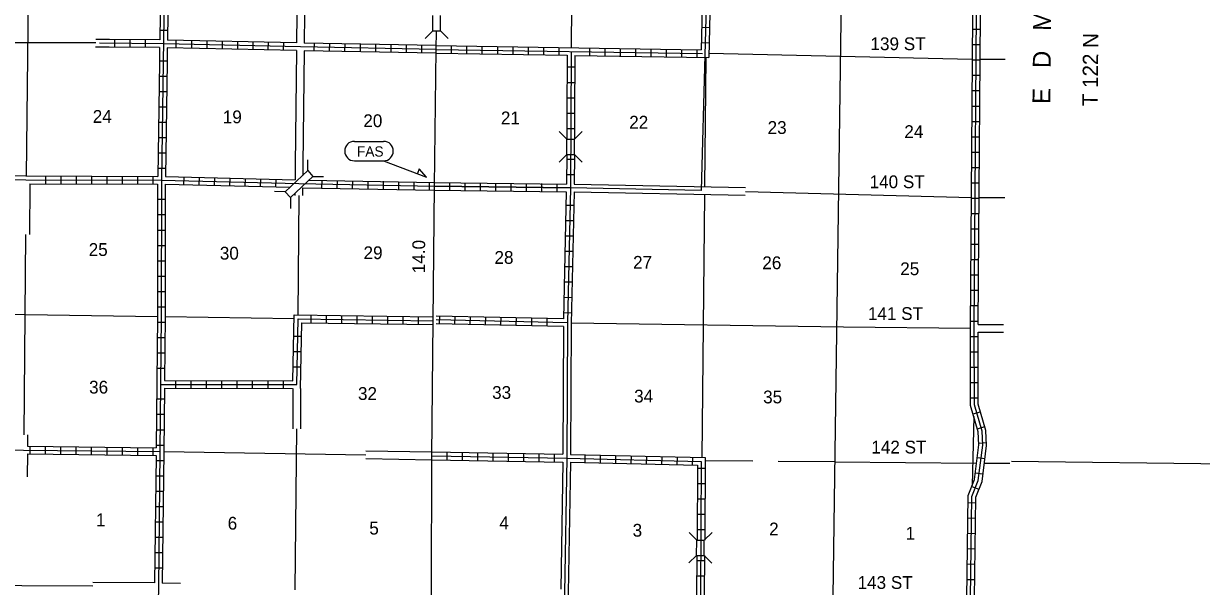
# Model space of a CAD drawing. Extents: x 1123232 to 1640442, y 16348238 to 16784707.
# Drawn here: x 1421220 to 1467251, y 16465561 to 16487551 of the extents above; entities that cross this region are included whole.
import ezdxf

# ---------------------------------------------------------------- set-up
doc = ezdxf.new("R2010")
doc.units = 0
for name, color, linetype in [('L10', 7, 'Continuous'), ('L11', 7, 'Continuous'), ('L13', 7, 'Continuous'), ('L14', 7, 'Continuous'), ('L18', 7, 'Continuous'), ('L21', 7, 'Continuous'), ('L28', 7, 'Continuous'), ('L3', 7, 'Continuous'), ('L30', 7, 'Continuous'), ('L54', 7, 'Continuous'), ('L8', 7, 'Continuous'), ('L9', 7, 'Continuous')]:
    doc.layers.add(name, color=color, linetype=linetype)

msp = doc.modelspace()

# ---------------------------------------------------------------- linework, layer by layer
at = {"layer": 'L10'}
for points in [[(1431912, 16489037), (1431890, 16486797)], [(1432212, 16489034), (1432190, 16486789)], [(1431881, 16486497), (1431836, 16482037)], [(1432181, 16486489), (1432136, 16482034)], [(1431837, 16482037), (1431831, 16481447)], [(1432136, 16482034), (1432131, 16481614)], [(1442323, 16475722), (1442298, 16470722)], [(1442623, 16475822), (1442598, 16470713)], [(1442289, 16470422), (1442214, 16465455)], [(1442589, 16470413), (1442506, 16465305), (1442475, 16462632)]]:
    msp.add_lwpolyline(points, dxfattribs=at)
at = {"layer": 'L11'}
for p, q in [((1424572, 16486628), (1424035, 16486630)), ((1424576, 16486928), (1424040, 16486930)), ((1432125, 16481139), (1432121, 16480830)), ((1431822, 16480913), (1431821, 16480834)), ((1431748, 16473297), (1431748, 16471719)), ((1432048, 16473297), (1432048, 16471714))]:
    msp.add_line(p, q, dxfattribs=at)
for points in [[(1421465, 16481296), (1421447, 16479315)], [(1442731, 16480972), (1449424, 16480850)], [(1442739, 16481272), (1449430, 16481150)], [(1421377, 16471487), (1421373, 16471037)], [(1434600, 16470854), (1437173, 16470813)], [(1421373, 16470737), (1421363, 16469837)], [(1434600, 16470554), (1437173, 16470513)], [(1426340, 16465697), (1423929, 16465716)], [(1427359, 16465673), (1426640, 16465688)]]:
    msp.add_lwpolyline(points, dxfattribs=at)
at = {"layer": 'L13'}
for p, q in [((1447856, 16470480), (1449714, 16470463)), ((1450714, 16470455), (1452917, 16470438)), ((1452917, 16470432), (1458464, 16470380))]:
    msp.add_line(p, q, dxfattribs=at)
for points in [[(1442704, 16496634), (1442614, 16486605)], [(1421440, 16492072), (1421323, 16481597)], [(1453214, 16491430), (1452842, 16465157)], [(1416248, 16486805), (1424038, 16486805)], [(1447889, 16486230), (1447832, 16481179)], [(1447997, 16486389), (1458297, 16486155)], [(1449427, 16480985), (1458264, 16480755)], [(1431972, 16480831), (1431941, 16476165)], [(1447829, 16480879), (1447722, 16470597)], [(1421297, 16479316), (1421227, 16471489)], [(1426448, 16476097), (1416140, 16476255)], [(1431791, 16476014), (1426748, 16476089)], [(1442623, 16475864), (1453264, 16475705), (1458222, 16475647)], [(1458355, 16472197), (1458289, 16469505)], [(1431882, 16471717), (1431821, 16465430)], [(1426698, 16470830), (1434600, 16470704)], [(1423928, 16465566), (1421150, 16465588), (1417718, 16465639)]]:
    msp.add_lwpolyline(points, dxfattribs=at)
at = {"layer": 'L18'}
for p, q in [((1437214, 16487272), (1437214, 16487872)), ((1437514, 16487272), (1437514, 16487872)), ((1437214, 16487272), (1436914, 16486972)), ((1437214, 16487272), (1437514, 16487272)), ((1437514, 16487272), (1437814, 16486972)), ((1442448, 16483030), (1442148, 16483330)), ((1442748, 16483030), (1443048, 16483330)), ((1442448, 16483030), (1442748, 16483030)), ((1442448, 16482430), (1442448, 16483030)), ((1442748, 16482430), (1442748, 16483030)), ((1442448, 16482430), (1442148, 16482130)), ((1442448, 16482430), (1442748, 16482430)), ((1442748, 16482430), (1443048, 16482130)), ((1432323, 16481805), (1432331, 16482230)), ((1431448, 16480972), (1432323, 16481805)), ((1431656, 16480755), (1432523, 16481580)), ((1432323, 16481805), (1432523, 16481580)), ((1432523, 16481580), (1432948, 16481572)), ((1431448, 16480972), (1431023, 16480989)), ((1431448, 16480972), (1431656, 16480755)), ((1431656, 16480755), (1431648, 16480330)), ((1447531, 16467372), (1447231, 16467672)), ((1447822, 16467372), (1448131, 16467672)), ((1447522, 16466772), (1447531, 16467372)), ((1447531, 16467372), (1447822, 16467372)), ((1447822, 16466772), (1447822, 16467372)), ((1447522, 16466772), (1447222, 16466480)), ((1447522, 16466772), (1447822, 16466772)), ((1447822, 16466772), (1448122, 16466472))]:
    msp.add_line(p, q, dxfattribs=at)
at = {"layer": 'L21'}
for p, q in [((1434148, 16482947), (1435289, 16482947)), ((1434148, 16482189), (1435289, 16482189))]:
    msp.add_line(p, q, dxfattribs=at)
msp.add_lwpolyline([(1435289, 16482189), (1436973, 16481547), (1436681, 16481872), (1436614, 16481697)], dxfattribs=at)
for centre, start, end in [((1434149, 16482570), 90.0008, 270.0008), ((1435289, 16482570), 270.0008, 90.0008)]:
    msp.add_arc(centre, 380, start, end, dxfattribs=at)
at = {"layer": 'L3'}
for points in [[(1437273, 16481197), (1437348, 16486539), (1437356, 16487272)], [(1437073, 16459897), (1437073, 16460105), (1437156, 16465372), (1437173, 16470663), (1437223, 16475939), (1437273, 16481197)]]:
    msp.add_lwpolyline(points, dxfattribs=at)
at = {"layer": 'L54'}
for p, q in [((1458597, 16486155), (1459580, 16486155)), ((1458555, 16480755), (1459572, 16480755)), ((1458522, 16475797), (1459514, 16475797)), ((1458522, 16475497), (1459514, 16475497)), ((1458764, 16470380), (1459764, 16470380)), ((1459830, 16470455), (1470255, 16470330))]:
    msp.add_line(p, q, dxfattribs=at)
at = {"layer": 'L8'}
for p, q in [((1448022, 16487389), (1447722, 16487397)), ((1426548, 16487297), (1426848, 16487297)), ((1458305, 16487330), (1458605, 16487330)), ((1424790, 16486630), (1424790, 16486930)), ((1425390, 16486622), (1425390, 16486922)), ((1425990, 16486622), (1425990, 16486922)), ((1427190, 16486605), (1427190, 16486905)), ((1427790, 16486589), (1427790, 16486889)), ((1428390, 16486580), (1428390, 16486880)), ((1428990, 16486564), (1428990, 16486864)), ((1429590, 16486547), (1429590, 16486847)), ((1430190, 16486539), (1430190, 16486839)), ((1430781, 16486522), (1430790, 16486822)), ((1431381, 16486514), (1431390, 16486814)), ((1432581, 16486489), (1432590, 16486789)), ((1433181, 16486472), (1433190, 16486772)), ((1433781, 16486464), (1433789, 16486764)), ((1434381, 16486447), (1434389, 16486747)), ((1434981, 16486439), (1434989, 16486739)), ((1435581, 16486422), (1435589, 16486722)), ((1436181, 16486414), (1436189, 16486714)), ((1436781, 16486397), (1436789, 16486697)), ((1437348, 16486389), (1437348, 16486689)), ((1437948, 16486380), (1437948, 16486680)), ((1438548, 16486372), (1438548, 16486672)), ((1439148, 16486364), (1439148, 16486664)), ((1439748, 16486355), (1439748, 16486655)), ((1440348, 16486347), (1440348, 16486647)), ((1440948, 16486330), (1440948, 16486630)), ((1441548, 16486322), (1441548, 16486622)), ((1442148, 16486314), (1442148, 16486614)), ((1443348, 16486297), (1443348, 16486597)), ((1443948, 16486289), (1443948, 16486589)), ((1444548, 16486280), (1444548, 16486580)), ((1445147, 16486272), (1445147, 16486572)), ((1445747, 16486264), (1445747, 16486564)), ((1446347, 16486255), (1446347, 16486555)), ((1446947, 16486239), (1446947, 16486539)), ((1447547, 16486230), (1447547, 16486530)), ((1448006, 16486789), (1447706, 16486797)), ((1458305, 16486730), (1458605, 16486730)), ((1426531, 16486097), (1426831, 16486097)), ((1458297, 16486130), (1458597, 16486130)), ((1442464, 16485855), (1442764, 16485855)), ((1426523, 16485497), (1426823, 16485497)), ((1442456, 16485255), (1442756, 16485255)), ((1458297, 16485530), (1458597, 16485530)), ((1426515, 16484897), (1426815, 16484897)), ((1442456, 16484655), (1442756, 16484655)), ((1458289, 16484930), (1458589, 16484930)), ((1426506, 16484297), (1426806, 16484297)), ((1458289, 16484330), (1458589, 16484330)), ((1442456, 16484055), (1442756, 16484055)), ((1458280, 16483730), (1458580, 16483730)), ((1426498, 16483697), (1426798, 16483697)), ((1442448, 16483455), (1442748, 16483455)), ((1426490, 16483097), (1426790, 16483097)), ((1458280, 16483130), (1458580, 16483130)), ((1426481, 16482497), (1426781, 16482497)), ((1458272, 16482530), (1458572, 16482530)), ((1426473, 16481897), (1426773, 16481897)), ((1442448, 16482255), (1442748, 16482255)), ((1458272, 16481930), (1458572, 16481930)), ((1422090, 16481297), (1422090, 16481597)), ((1422690, 16481289), (1422690, 16481589)), ((1423290, 16481289), (1423290, 16481589)), ((1423890, 16481289), (1423890, 16481589)), ((1424490, 16481289), (1424490, 16481589)), ((1425090, 16481289), (1425090, 16481589)), ((1425690, 16481280), (1425690, 16481580)), ((1426290, 16481280), (1426290, 16481580)), ((1427481, 16481255), (1427490, 16481555)), ((1428081, 16481247), (1428090, 16481547)), ((1428681, 16481230), (1428690, 16481530)), ((1429281, 16481214), (1429290, 16481514)), ((1429881, 16481197), (1429890, 16481497)), ((1430481, 16481180), (1430490, 16481480)), ((1431081, 16481172), (1431090, 16481472)), ((1432881, 16481130), (1432890, 16481430)), ((1433481, 16481122), (1433489, 16481422)), ((1442439, 16481655), (1442739, 16481655)), ((1434081, 16481105), (1434089, 16481405)), ((1434681, 16481097), (1434689, 16481397)), ((1435281, 16481089), (1435289, 16481389)), ((1435881, 16481072), (1435889, 16481372)), ((1436481, 16481064), (1436489, 16481364)), ((1437081, 16481047), (1437089, 16481347)), ((1437873, 16481039), (1437873, 16481339)), ((1438473, 16481030), (1438473, 16481330)), ((1439073, 16481022), (1439073, 16481322)), ((1439673, 16481014), (1439673, 16481314)), ((1440273, 16481005), (1440273, 16481305)), ((1440873, 16481005), (1440873, 16481305)), ((1441473, 16480997), (1441473, 16481297)), ((1442073, 16480989), (1442073, 16481289)), ((1458264, 16481330), (1458564, 16481330)), ((1426765, 16480672), (1426465, 16480672)), ((1458255, 16480730), (1458555, 16480730)), ((1426756, 16480072), (1426456, 16480072)), ((1442423, 16480455), (1442723, 16480455)), ((1458255, 16480130), (1458555, 16480130)), ((1442414, 16479855), (1442714, 16479855)), ((1426756, 16479472), (1426456, 16479472)), ((1442398, 16479255), (1442698, 16479255)), ((1458247, 16479530), (1458547, 16479530)), ((1426756, 16478872), (1426456, 16478872)), ((1442381, 16478655), (1442681, 16478655)), ((1458247, 16478930), (1458547, 16478930)), ((1426756, 16478272), (1426456, 16478272)), ((1458239, 16478330), (1458539, 16478330)), ((1442373, 16478055), (1442673, 16478055)), ((1458239, 16477730), (1458539, 16477730)), ((1426756, 16477672), (1426456, 16477672)), ((1442356, 16477464), (1442656, 16477455)), ((1426748, 16477072), (1426448, 16477072)), ((1442348, 16476864), (1442648, 16476855)), ((1458230, 16477130), (1458530, 16477130)), ((1426748, 16476472), (1426448, 16476472)), ((1458230, 16476530), (1458530, 16476530)), ((1432456, 16475855), (1432456, 16476155)), ((1433056, 16475847), (1433056, 16476147)), ((1433656, 16475839), (1433656, 16476139)), ((1434256, 16475830), (1434256, 16476130)), ((1434856, 16475822), (1434856, 16476122)), ((1435456, 16475814), (1435456, 16476114)), ((1436056, 16475805), (1436056, 16476105)), ((1436656, 16475797), (1436656, 16476097)), ((1437473, 16476122), (1437464, 16475822)), ((1438073, 16476105), (1438064, 16475805)), ((1438673, 16476097), (1438664, 16475797)), ((1439273, 16476080), (1439264, 16475780)), ((1439873, 16476072), (1439864, 16475772)), ((1440473, 16476055), (1440464, 16475755)), ((1441073, 16476047), (1441064, 16475747)), ((1441673, 16476030), (1441664, 16475730)), ((1442331, 16476264), (1442631, 16476255)), ((1458222, 16475930), (1458522, 16475930)), ((1426748, 16475872), (1426448, 16475872)), ((1426740, 16475272), (1426440, 16475272)), ((1432081, 16475322), (1431781, 16475322)), ((1458222, 16475330), (1458522, 16475330)), ((1426731, 16474672), (1426431, 16474672)), ((1432073, 16474722), (1431773, 16474722)), ((1458222, 16474730), (1458522, 16474730)), ((1426731, 16474072), (1426431, 16474072)), ((1432065, 16474122), (1431765, 16474122)), ((1458230, 16474130), (1458530, 16474130)), ((1427173, 16473305), (1427173, 16473605)), ((1427773, 16473305), (1427773, 16473605)), ((1428373, 16473305), (1428373, 16473605)), ((1428973, 16473305), (1428973, 16473605)), ((1429573, 16473297), (1429573, 16473597)), ((1430173, 16473297), (1430173, 16473597)), ((1430773, 16473297), (1430773, 16473597)), ((1431373, 16473297), (1431373, 16473597)), ((1458230, 16473530), (1458530, 16473530)), ((1426715, 16472872), (1426415, 16472872)), ((1458230, 16472930), (1458530, 16472930)), ((1426715, 16472272), (1426415, 16472272)), ((1458330, 16472305), (1458614, 16472388)), ((1458497, 16471722), (1458780, 16471813)), ((1426706, 16471672), (1426406, 16471672)), ((1421482, 16470738), (1421482, 16471038)), ((1422081, 16470730), (1422081, 16471030)), ((1422681, 16470722), (1422681, 16471022)), ((1423281, 16470713), (1423281, 16471013)), ((1423881, 16470713), (1423881, 16471013)), ((1424481, 16470705), (1424481, 16471005)), ((1425081, 16470697), (1425081, 16470997)), ((1425681, 16470688), (1425681, 16470988)), ((1426281, 16470680), (1426281, 16470980)), ((1426698, 16471072), (1426398, 16471072)), ((1458555, 16471163), (1458847, 16471180)), ((1426698, 16470472), (1426398, 16470472)), ((1437173, 16470513), (1437173, 16470813)), ((1437773, 16470505), (1437773, 16470805)), ((1438373, 16470497), (1438373, 16470788)), ((1438973, 16470480), (1438973, 16470780)), ((1439573, 16470472), (1439573, 16470772)), ((1440173, 16470463), (1440173, 16470763)), ((1440773, 16470447), (1440773, 16470747)), ((1441373, 16470438), (1441373, 16470738)), ((1441973, 16470430), (1441973, 16470730)), ((1443164, 16470405), (1443173, 16470705)), ((1443764, 16470388), (1443773, 16470688)), ((1444364, 16470380), (1444372, 16470680)), ((1444964, 16470363), (1444972, 16470663)), ((1445564, 16470347), (1445572, 16470647)), ((1446164, 16470330), (1446172, 16470630)), ((1446764, 16470322), (1446772, 16470622)), ((1447364, 16470305), (1447372, 16470605)), ((1458497, 16470597), (1458789, 16470563)), ((1447556, 16470180), (1447856, 16470180)), ((1458414, 16470005), (1458714, 16469963)), ((1426690, 16469872), (1426390, 16469872)), ((1447547, 16469580), (1447847, 16469580)), ((1458272, 16469463), (1458555, 16469355)), ((1426681, 16469272), (1426381, 16469272)), ((1447547, 16468980), (1447847, 16468980)), ((1426673, 16468672), (1426373, 16468672)), ((1458130, 16468838), (1458430, 16468830)), ((1426665, 16468072), (1426365, 16468072)), ((1447539, 16468380), (1447839, 16468380)), ((1458122, 16468238), (1458422, 16468230)), ((1447539, 16467780), (1447839, 16467780)), ((1458114, 16467638), (1458414, 16467630)), ((1426665, 16467472), (1426365, 16467472)), ((1426656, 16466872), (1426356, 16466872)), ((1458105, 16467038), (1458405, 16467030)), ((1426648, 16466272), (1426348, 16466272)), ((1447531, 16466580), (1447831, 16466580)), ((1458097, 16466438), (1458397, 16466430)), ((1447531, 16465980), (1447831, 16465980)), ((1458089, 16465838), (1458389, 16465830))]:
    msp.add_line(p, q, dxfattribs=at)
for points in [[(1448189, 16512747), (1448139, 16507489), (1448089, 16502239), (1448039, 16496947), (1447981, 16491622), (1447706, 16481030), (1442589, 16481130), (1437273, 16481197)], [(1426765, 16496897), (1426765, 16492014), (1426681, 16486047), (1426615, 16481430)], [(1426908, 16492005), (1426840, 16486905)], [(1426606, 16491864), (1426540, 16486914)], [(1447822, 16491472), (1447697, 16486530)], [(1448122, 16491464), (1447997, 16486230)], [(1458014, 16459972), (1458080, 16465088), (1458130, 16469113), (1458380, 16469738), (1458555, 16471088), (1458530, 16471605), (1458230, 16472630), (1458222, 16475647), (1458339, 16491380)], [(1458164, 16459972), (1458230, 16465088), (1458280, 16469080), (1458530, 16469697), (1458705, 16471080), (1458680, 16471630), (1458380, 16472655), (1458372, 16475647), (1458489, 16491530)], [(1458522, 16475797), (1458638, 16491380)], [(1437348, 16486539), (1432040, 16486647), (1426698, 16486764), (1424190, 16486780)], [(1426531, 16486614), (1424572, 16486628)], [(1426540, 16486914), (1424576, 16486928)], [(1426531, 16486614), (1426531, 16486047), (1426465, 16481580)], [(1426831, 16486605), (1426831, 16486047), (1426765, 16481572)], [(1431881, 16486497), (1426831, 16486605)], [(1431890, 16486797), (1426840, 16486905)], [(1437348, 16486389), (1432181, 16486489)], [(1437348, 16486689), (1432190, 16486789)], [(1437348, 16486689), (1447697, 16486530)], [(1437348, 16486539), (1447747, 16486380)], [(1442614, 16486455), (1442589, 16481130), (1442473, 16475864), (1437348, 16475972)], [(1437348, 16486389), (1442464, 16486314)], [(1442464, 16486314), (1442456, 16484047)], [(1442764, 16486305), (1442756, 16484047)], [(1442764, 16486305), (1447997, 16486230)], [(1442456, 16484047), (1442448, 16483030)], [(1442756, 16484047), (1442748, 16483030)], [(1442448, 16482430), (1442439, 16481280)], [(1442748, 16482430), (1442739, 16481272)], [(1410690, 16481572), (1416032, 16481555), (1421315, 16481447), (1426615, 16481430), (1431981, 16481297), (1437273, 16481197)], [(1416182, 16481697), (1421315, 16481597), (1426465, 16481580)], [(1426615, 16481430), (1426598, 16476105), (1426548, 16470830), (1426490, 16465547), (1426381, 16460272)], [(1426765, 16481572), (1431831, 16481447)], [(1432373, 16481430), (1437273, 16481347)], [(1421465, 16481296), (1426456, 16481280)], [(1426456, 16481280), (1426448, 16476105), (1426398, 16470980)], [(1426756, 16481272), (1426748, 16476105), (1426723, 16473605)], [(1426756, 16481272), (1431640, 16481155)], [(1432125, 16481139), (1437273, 16481047)], [(1437273, 16481347), (1442439, 16481280)], [(1437273, 16481197), (1442589, 16481130)], [(1437273, 16481047), (1442431, 16480980)], [(1442431, 16480980), (1442323, 16476014), (1437348, 16476122)], [(1442731, 16480972), (1442623, 16475822)], [(1426573, 16473455), (1431898, 16473447), (1431948, 16476014), (1437223, 16475939)], [(1426723, 16473605), (1431748, 16473597), (1431793, 16476168)], [(1431793, 16476168), (1437223, 16476089)], [(1432048, 16473297), (1432098, 16475864), (1437223, 16475789)], [(1442323, 16475722), (1437348, 16475822)], [(1458314, 16459972), (1458380, 16465088), (1458430, 16469047), (1458680, 16469655), (1458855, 16471072), (1458830, 16471655), (1458530, 16472680), (1458522, 16475497)], [(1426723, 16473305), (1426698, 16470830), (1426640, 16465688)], [(1426723, 16473305), (1431731, 16473297)], [(1416082, 16470938), (1421223, 16470888), (1426548, 16470830)], [(1421373, 16471037), (1426398, 16470980)], [(1421373, 16470737), (1426398, 16470680)], [(1426398, 16470680), (1426340, 16465697)], [(1437173, 16470813), (1442298, 16470722)], [(1437173, 16470663), (1442448, 16470572), (1447706, 16470447), (1447672, 16465230), (1447606, 16459972)], [(1437173, 16470513), (1442289, 16470422)], [(1442589, 16470413), (1447556, 16470297), (1447539, 16467380)], [(1442598, 16470713), (1447856, 16470597), (1447839, 16467372)], [(1447531, 16466772), (1447522, 16465230), (1447456, 16460122)], [(1447831, 16466772), (1447821, 16465225)]]:
    msp.add_lwpolyline(points, dxfattribs=at)
at = {"layer": 'L9'}
msp.add_lwpolyline([(1442473, 16475864), (1442448, 16470572), (1442356, 16465305), (1442323, 16462438)], dxfattribs=at)

# ---------------------------------------------------------------- texts
at = {"layer": 'L14'}
for s, p in [('24', (1423923, 16483672)), ('19', (1429006, 16483655)), ('20', (1434498, 16483505)), ('21', (1439873, 16483614)), ('22', (1444889, 16483447)), ('23', (1450297, 16483239)), ('24', (1455639, 16483080)), ('25', (1423765, 16478472)), ('30', (1428890, 16478330)), ('29', (1434506, 16478347)), ('28', (1439623, 16478164)), ('27', (1445039, 16477972)), ('26', (1450089, 16477955)), ('25', (1455480, 16477722)), ('36', (1423781, 16473097)), ('32', (1434289, 16472847)), ('33', (1439531, 16472888)), ('34', (1445081, 16472747)), ('35', (1450122, 16472713)), ('1', (1424048, 16467913)), ('6', (1429198, 16467780)), ('5', (1434731, 16467588)), ('4', (1439814, 16467797)), ('2', (1450356, 16467555)), ('3', (1445022, 16467505)), ('1', (1455689, 16467388))]:
    msp.add_text(s, height=500, rotation=0, dxfattribs=at).set_placement(p)
at = {"layer": 'L21'}
msp.add_text('FAS', height=399.9, rotation=0.0008, dxfattribs=at).set_placement((1434248, 16482355))
at = {"layer": 'L28'}
msp.add_text('14.0', height=500, rotation=90, dxfattribs=at).set_placement((1436914, 16477797))
at = {"layer": 'L30'}
for s, p in [('139 ST', (1454317, 16486512)), ('140 ST', (1454283, 16481120)), ('141 ST', (1454216, 16475971)), ('142 ST', (1454350, 16470754)), ('143 ST', (1453812, 16465464))]:
    msp.add_text(s, height=500, rotation=0, dxfattribs=at).set_placement(p)
at = {"layer": 'L54'}
for s, height, p in [('E   D   M   U   N   D   S       C   O   U   N   T   Y', 700, (1461347, 16484405)), ('T 122 N', 600, (1463197, 16484322))]:
    msp.add_text(s, height=height, rotation=89.4728, dxfattribs=at).set_placement(p)

doc.saveas('drawing.dxf')
